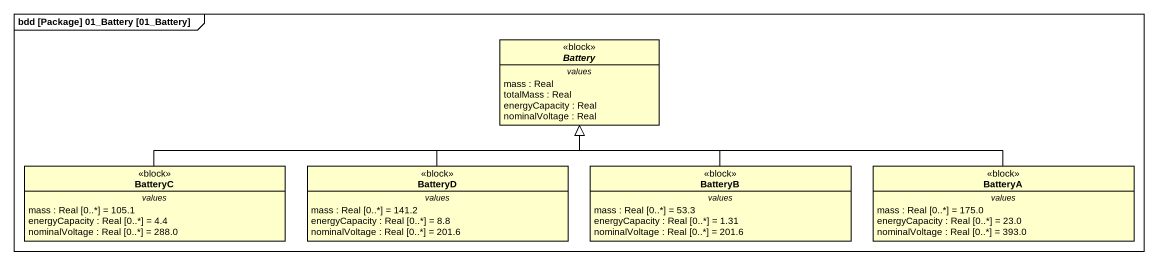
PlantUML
@startuml
mainframe bdd [Package] 01_Battery [01_Battery]
hide circle
hide empty members
abstract class Battery <<block>> {
  -- values --
  mass : Real
  totalMass : Real
  energyCapacity : Real
  nominalVoltage : Real
}
class BatteryC <<block>> {
  -- values --
  mass : Real [0..*] = 105.1
  energyCapacity : Real [0..*] = 4.4
  nominalVoltage : Real [0..*] = 288.0
}
class BatteryD <<block>> {
  -- values --
  mass : Real [0..*] = 141.2
  energyCapacity : Real [0..*] = 8.8
  nominalVoltage : Real [0..*] = 201.6
}
class BatteryB <<block>> {
  -- values --
  mass : Real [0..*] = 53.3
  energyCapacity : Real [0..*] = 1.31
  nominalVoltage : Real [0..*] = 201.6
}
class BatteryA <<block>> {
  -- values --
  mass : Real [0..*] = 175.0
  energyCapacity : Real [0..*] = 23.0
  nominalVoltage : Real [0..*] = 393.0
}
BatteryC -right-|> Battery
BatteryD -up-|> Battery
BatteryB -up-|> Battery
BatteryA -left-|> Battery
@enduml
